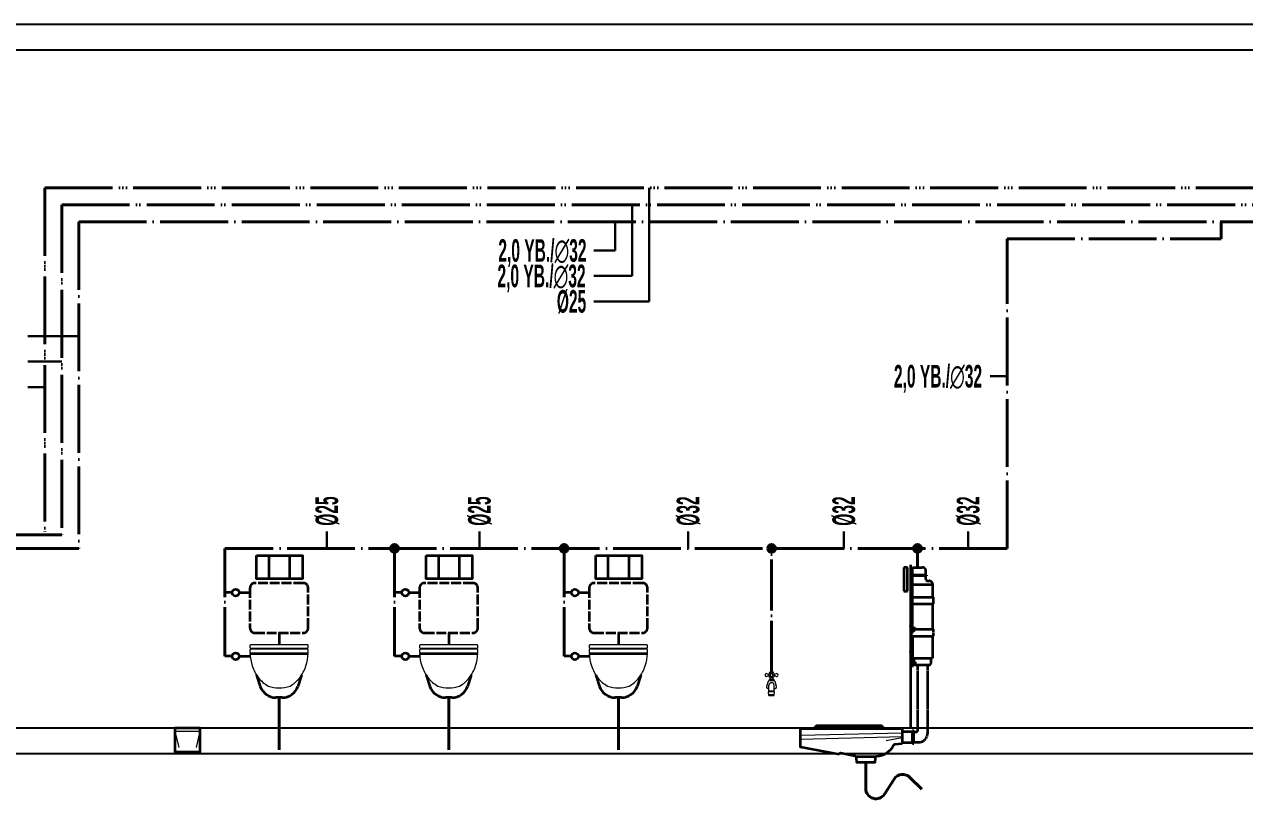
# Model space of a CAD drawing. Header units: centimetres. Extents: x 405464 to 563355, y 50011 to 66875.
# Drawn here: x 528067 to 529146, y 56603 to 57289 of the extents above; entities that cross this region are included whole.
import ezdxf
from ezdxf.enums import TextEntityAlignment as Align

# ---------------------------------------------------------------- set-up
doc = ezdxf.new("R2010")
doc.units = ezdxf.units.CM
for name, pattern in [('KESIK-3', [24, 20, -4]), ('SICAKSU1', [75, 60, -6, 0, -3, 0, -6]), ('SIRKUL-1', [78, 60, -6, 0, -3, 0, -3, 0, -6]), ('SOGUKSU1', [72, 60, -6, 0, -6])]:
    doc.linetypes.add(name, pattern=pattern)
for name, color, linetype, lineweight in [('0-KRCN-SHT-02CIHAZ', 132, 'Continuous', 25), ('0-KRCN-SHT-03CIHAZ', 120, 'Continuous', 30), ('0-KRCN-SHT-PİSSU-BORU', 220, 'PISSU_LINE50', 40), ('0-KRCN-SHT-SICAKSU', 50, 'SICAKSU1', 40), ('0-KRCN-SHT-SIRKULASYON', 145, 'SIRKUL-1', 40), ('0-KRCN-SHT-SOGUKSU', 141, 'SOGUKSU1', 40), ('0-KRCN-SHT-SÜZGEÇBANYO', 171, 'Continuous', 35), ('0-KRCN-SHT-TUVALETKLOZET', 171, 'Continuous', 35), ('0-KRCN-SHT-TUVALETNORMAL', 171, 'Continuous', 35), ('0-KRCN-SHT-YAZI-ÇAP-TEMSU', 81, 'Continuous', 30)]:
    doc.layers.add(name, color=color, linetype=linetype, lineweight=lineweight)
doc.styles.add('CAP', font='ARIALNB.TTF')
doc.styles.add('MUF', font='isocpeur.ttf')
doc.linetypes.add('PISSU_LINE50', pattern='A,50,-10,["C",MUF,S=10,R=0,X=1,Y=-5],0', length=60)

# ---------------------------------------------------------------- blocks, each defined once
blk = doc.blocks.new('0-MEK-SHT-ZKLN-ALATURKA TUVALET GIZLI')
at = {"layer": '0-KRCN-SHT-PİSSU-BORU', "ltscale": 0.5}
blk.add_lwpolyline([(-11, -20), (-11, -35.42, 0.748213), (0.05, -38.67), (5.74, -29.83, -0.478103), (15.02, -28.84), (21.95, -35.76)], format="xyb", dxfattribs=at)
at = {"layer": '0-KRCN-SHT-SOGUKSU', "ltscale": 0.5}
for p, q in [((-66.55, 33.5), (-66.55, 106.17)), ((19.45, 95), (19.45, 106.17))]:
    blk.add_line(p, q, dxfattribs=at)
at = {"layer": '0-KRCN-SHT-TUVALETKLOZET', "linetype": 'KESIK-3', "ltscale": 0.05}
for p, q in [((15.5, 0), (15.5, 96.59)), ((16.45, 95), (22.45, 95)), ((16.45, 60.42), (16.45, 95)), ((24.9, 90.5), (16.45, 90.5)), ((24.9, 90), (16.45, 90)), ((24.45, 90.5), (24.45, 93)), ((24.45, 88), (24.45, 90)), ((24.9, 90), (24.9, 90.5)), ((25.45, 87), (26.45, 87)), ((16.45, 85), (28.45, 85)), ((28.45, 77.5), (28.45, 85)), ((16.45, 77.5), (28.95, 77.5)), ((16.45, 73.5), (28.95, 73.5)), ((28.45, 58.5), (28.45, 73.5)), ((28.95, 73.5), (28.95, 77.5)), ((16.9, 59), (15.9, 59)), ((16.9, 58), (15.9, 58)), ((18.2, 59), (17.2, 59)), ((18.2, 58), (17.2, 58)), ((18.45, 58.5), (28.95, 58.5)), ((28.95, 54.5), (28.95, 58.5)), ((15.95, 54.5), (15.95, 56.79)), ((15.95, 54.5), (28.95, 54.5)), ((16.45, 54.5), (16.45, 41.5)), ((28.45, 41.5), (28.45, 54.5)), ((16.9, 39), (15.9, 39)), ((16.9, 38), (15.9, 38)), ((16.45, 41.5), (28.45, 41.5)), ((18.2, 39), (17.2, 39)), ((18.2, 38), (17.2, 38)), ((17.45, 39.3), (17.45, 41.5)), ((18.45, 37.5), (26.45, 37.5)), ((19.45, 37.5), (19.45, -1.5)), ((25.45, 37.5), (25.45, -3)), ((27.45, 38.5), (27.45, 41.5)), ((10.5, -1.75), (16.45, -1.75)), ((16.45, -8.75), (16.45, -1.25)), ((17.41, -8.75), (17.41, -1.25)), ((17.41, -2), (18.95, -2)), ((10.5, -8.25), (16.45, -8.25)), ((16.45, -8.75), (17.41, -8.75)), ((17.41, -8), (20.45, -8))]:
    blk.add_line(p, q, dxfattribs=at)
at = {"layer": '0-KRCN-SHT-TUVALETKLOZET', "ltscale": 0.05}
blk.add_line((16.45, -1.25), (17.41, -1.25), dxfattribs=at)
at = {"layer": '0-KRCN-SHT-TUVALETKLOZET', "linetype": 'KESIK-3', "ltscale": 0.05}
for points in [[(13.5, 81), (13.5, 95), (11.5, 95), (11.5, 81)], [(16.9, 59.7), (16.9, 57.3), (15.5, 57.3), (15.5, 57), (17.2, 57), (17.2, 60), (15.8, 60), (15.8, 63), (15.5, 63), (15.5, 59.7)], [(15.8, 59.8), (16.2, 59.8), (16.2, 60.8), (15.8, 60.8)], [(16.9, 57.7), (15.9, 57.7), (15.9, 59.3), (16.9, 59.3)], [(18.2, 57.7), (17.2, 57.7), (17.2, 59.3), (18.2, 59.3)], [(15.8, 44.8), (16.2, 44.8), (16.2, 45.8), (15.8, 45.8)], [(16.9, 39.7), (16.9, 37.3), (15.5, 37.3), (15.5, 37), (17.2, 37), (17.2, 40), (15.8, 40), (15.8, 43), (15.5, 43), (15.5, 39.7)], [(16.9, 37.7), (15.9, 37.7), (15.9, 39.3), (16.9, 39.3)], [(18.2, 37.7), (17.2, 37.7), (17.2, 39.3), (18.2, 39.3)]]:
    blk.add_lwpolyline(points, close=True, dxfattribs=at)
for points in [[(15.5, 63), (15.5, 67.3), (15.8, 67.3), (15.8, 63.3), (15.99, 63.3, -0.428923), (16.29, 62.99), (16.1, 60.3), (15.8, 60.3), (15.8, 63)], [(15.5, 43), (15.5, 47.3), (15.8, 47.3), (15.8, 43.3), (15.99, 43.3, -0.428923), (16.29, 42.99), (16.1, 40.3), (15.8, 40.3), (15.8, 43)]]:
    blk.add_lwpolyline(points, format="xyb", close=True, dxfattribs=at)
for points in [[(15.8, 60.6), (15.2, 60.6), (15.2, 60), (15.8, 60)], [(15.8, 45.6), (15.2, 45.6), (15.2, 45), (15.8, 45)]]:
    blk.add_lwpolyline(points, dxfattribs=at)
for centre, radius, start, end in [((22.45, 93), 2, 0, 90), ((25.45, 88), 1, 180, 270), ((26.45, 85), 2, 0, 90), ((18.45, 38.5), 1, 233.1301, 270), ((26.45, 38.5), 1, 270, 0), ((18.95, -1.5), 0.5, 270, 0), ((20.45, -3), 5, 270, 0)]:
    blk.add_arc(centre, radius, start, end, dxfattribs=at)
at = {"layer": '0-KRCN-SHT-TUVALETNORMAL', "color": 120, "lineweight": 20}
for p, q in [((-68.04, 31.5), (-68.04, 32.22)), ((-68.04, 31.5), (-68.04, 30.78)), ((-67.63, 29.01), (-67.87, 28.87)), ((-67.87, 28.87), (-67.87, 28.64)), ((-67.75, 32.83), (-67.6, 32.83)), ((-67.75, 30.18), (-67.39, 30.18)), ((-65.46, 29.01), (-67.63, 29.01)), ((-67.6, 33.13), (-67.43, 33.13)), ((-67.6, 32.83), (-66.38, 32.83)), ((-65.66, 33.13), (-67.43, 33.13)), ((-67.39, 30.18), (-67.39, 29.01)), ((-67.39, 30.18), (-65.71, 30.18)), ((-66.91, 33.47), (-66.91, 33.44)), ((-66.19, 33.44), (-66.91, 33.44)), ((-65.49, 32.83), (-66.38, 32.83)), ((-66.19, 33.47), (-66.19, 33.44)), ((-65.71, 30.18), (-65.71, 29.01)), ((-65.34, 30.18), (-65.71, 30.18)), ((-65.49, 33.13), (-65.66, 33.13)), ((-65.34, 32.83), (-65.49, 32.83)), ((-65.46, 29.01), (-65.22, 28.87)), ((-65.22, 28.87), (-65.22, 28.64)), ((-65.06, 31.5), (-65.06, 32.23)), ((-65.06, 31.5), (-65.06, 30.78)), ((-64.72, 21.66), (-68.38, 21.66)), ((-68.08, 19.51), (-68.38, 21.66)), ((-68.08, 21.66), (-68.08, 25.46)), ((-68.08, 22.3), (-65.01, 22.3)), ((-65.24, 28.64), (-67.86, 28.64)), ((-65.01, 21.66), (-65.01, 25.46)), ((-65.01, 19.51), (-64.72, 21.66)), ((-68.16, 20.05), (-64.94, 20.05)), ((-68.08, 19.51), (-65.01, 19.51)), ((-49.5, -4), (10.5, -2.5)), ((10.5, -5), (-49.5, -6.5)), ((10.5, -5.5), (1, -7.25))]:
    blk.add_line(p, q, dxfattribs=at)
at = {"layer": '0-KRCN-SHT-TUVALETNORMAL'}
blk.add_line((-16.83, -16.5), (-4.79, -16.5), dxfattribs=at)
at = {"layer": '0-KRCN-SHT-TUVALETNORMAL', "color": 120, "lineweight": 20}
for points in [[(-64.98, 28.03), (-68.11, 28.03, 0.32492), (-68.59, 27.68), (-69.56, 24.71, 0.32492), (-69.37, 24.15), (-68.08, 23.21, 0.32492)], [(-65.01, 23.21), (-63.72, 24.15, 0.32492), (-63.54, 24.71), (-64.51, 27.68, 0.32492), (-64.98, 28.03)]]:
    blk.add_lwpolyline(points, format="xyb", dxfattribs=at)
at = {"layer": '0-KRCN-SHT-TUVALETNORMAL'}
blk.add_lwpolyline([(10.5, -9), (6.06, -9.44, 0.254585), (5.27, -9.98, -0.264008), (-4.63, -16.48, 0.375015), (-5.56, -17.4), (-5.75, -20), (-16.25, -20), (-16.45, -17.22, 0.322367), (-17.2, -16.32), (-25.95, -14.63, 0.247409), (-26.27, -14.72, -0.271623), (-27.58, -15.06), (-49.5, -11), (-49.5, 0), (-41.92, 0), (10.5, 0)], format="xyb", close=True, dxfattribs=at)
blk.add_lwpolyline([(0, 0, -0.249958), (-0.75, 0.4), (-1.22, 1.1, 0.249958), (-1.97, 1.5), (-39.82, 1.5, 0.221736), (-40.51, 1.18), (-41.23, 0.32, -0.221736), (-41.92, 0)], format="xyb", dxfattribs=at)
at = {"layer": '0-KRCN-SHT-TUVALETNORMAL', "color": 120, "lineweight": 20}
for centre, radius, start, end in [((-69.56, 31.5), 0.843, 54.2766, 180), ((-69.56, 31.5), 0.843, 180, 305.7234), ((-68.58, 29.98), 0.963, 55.69744, 122.84754), ((-68.58, 33.02), 0.963, 239.96372, 304.30256), ((-65.74, 31.5), 2.41, 146.63299, 162.67258), ((-65.74, 31.5), 2.41, 197.4576, 213.36701), ((-67.6, 32.98), 0.15, 90, 270), ((-66.55, 32.23), 1.26, 106.60155, 134.41531), ((-66.55, 31.5), 0.843, 0, 180), ((-66.55, 31.5), 0.843, 180, 0), ((-66.55, 31.46), 2.05, 90, 100.16425), ((-66.55, 31.46), 2.05, 79.83575, 90), ((-66.55, 32.23), 1.26, 45.58469, 73.39845), ((-65.49, 32.98), 0.15, 270, 90), ((-67.36, 31.5), 2.41, 17.4576, 33.36701), ((-67.36, 31.5), 2.41, 326.63299, 342.5424), ((-64.51, 33.02), 0.963, 235.69744, 300.03628), ((-64.51, 29.99), 0.963, 59.96372, 124.30256), ((-63.54, 31.5), 0.843, 0, 125.7234), ((-63.54, 31.5), 0.843, 234.2766, 0), ((-67.42, 28.03), 0.781, 131.27178, 180.03958), ((-66.55, 25.46), 1.54, 0, 180), ((-67.86, 28.52), 0.12, 90, 131.27178), ((-65.24, 28.52), 0.12, 48.72822, 90), ((-65.67, 28.03), 0.781, 359.96042, 48.72822)]:
    blk.add_arc(centre, radius, start, end, dxfattribs=at)
blk = doc.blocks.new('0-MEK-SHT-ZKLN-KLOZET ASMA GİZLİ REZERVUAR')
at = {"layer": '0-KRCN-SHT-PİSSU-BORU', "ltscale": 0.5}
blk.add_line((0, 14.95), (0, -16.81), dxfattribs=at)
at = {"layer": '0-KRCN-SHT-SOGUKSU', "ltscale": 0.5}
blk.add_line((-33.1, 40.2), (-33.1, 106), dxfattribs=at)
at = {"layer": '0-KRCN-SHT-TUVALETKLOZET'}
for p, q in [((-6.12, 87.34), (-6.12, 101.57)), ((6.64, 87.34), (6.64, 101.57)), ((-28.62, 79.03), (-33.1, 79.03)), ((-24.4, 79.03), (-17.75, 79.03)), ((0, 54.43), (0, 47.18)), ((-28.62, 40.2), (-33.1, 40.2)), ((-24.4, 40.2), (-17.61, 40.2)), ((-17.75, 41.92), (17.75, 41.92)), ((-13.71, 28.67), (-11.45, 21.82)), ((13.71, 28.67), (11.45, 21.82))]:
    blk.add_line(p, q, dxfattribs=at)
at = {"layer": '0-KRCN-SHT-TUVALETKLOZET', "color": 171}
blk.add_line((1.95, 14.95), (-1.95, 14.95), dxfattribs=at)
at = {"layer": '0-KRCN-SHT-TUVALETKLOZET'}
blk.add_lwpolyline([(-13.77, 101.57), (14.29, 101.57), (14.29, 87.34), (-13.77, 87.34)], close=True, dxfattribs=at)
at = {"layer": '0-KRCN-SHT-TUVALETKLOZET', "linetype": 'KESIK-3', "ltscale": 0.3}
blk.add_lwpolyline([(-17.75, 81.87), (-17.75, 57.43, 0.414214), (-14.75, 54.43), (14.75, 54.43, 0.414214), (17.75, 57.43), (17.75, 81.87, 0.414214), (14.75, 84.87), (-14.75, 84.87, 0.414214)], format="xyb", close=True, dxfattribs=at)
at = {"layer": '0-KRCN-SHT-TUVALETKLOZET', "color": 120, "lineweight": 20}
for points in [[(-17.75, 46.68), (-17.75, 45.55, 0.414214), (-17.25, 45.05), (17.25, 45.05, 0.414214), (17.75, 45.55), (17.75, 46.68, 0.414214), (17.25, 47.18), (-17.25, 47.18, 0.414214)], [(-17.75, 44.03), (-17.75, 42.89, 0.414214), (-17.25, 42.39), (17.25, 42.39, 0.414214), (17.75, 42.89), (17.75, 44.03, 0.414214), (17.25, 44.53), (-17.25, 44.53, 0.414214)]]:
    blk.add_lwpolyline(points, format="xyb", close=True, dxfattribs=at)
for points in [[(-17.75, 41.92, 0.066087), (-16.37, 34.27, 0.087392), (-12.57, 27.07, 0.103887), (-6.67, 22.06, 0.123332)], [(6.67, 22.06, 0.103887), (12.57, 27.07, 0.087392), (16.37, 34.27, 0.066087), (17.75, 41.92, 0.077811)]]:
    blk.add_lwpolyline(points, format="xyb", dxfattribs=at)
at = {"layer": '0-KRCN-SHT-TUVALETKLOZET'}
for centre in [(-26.51, 79.03), (-26.51, 40.2)]:
    blk.add_circle(centre, 2.11, dxfattribs=at)
for centre, start, end in [((-1.95, 24.95), 198.23098, 270), ((1.95, 24.95), 270, 341.76902)]:
    blk.add_arc(centre, 10, start, end, dxfattribs=at)
at = {"layer": '0-KRCN-SHT-TUVALETKLOZET', "color": 120, "lineweight": 20}
blk.add_arc((0, 41.06), 20.14, 250.66612, 289.33388, dxfattribs=at)
blk = doc.blocks.new('DONUT')
at = {"layer": '0-KRCN-SHT-03CIHAZ'}
blk.add_hatch(color=256, dxfattribs=at).paths.add_polyline_path([(2.5, 0, 1), (-2.5, 0, 1)])
blk.add_circle((0, 0), 2.5, dxfattribs=at)
blk = doc.blocks.new('0-MEK-SHT-ZKLN-SÜZGEÇ BANYO')
at = {"layer": '0-KRCN-SHT-SÜZGEÇBANYO', "color": 120, "lineweight": 20}
for p, q in [((-7.47, -1.69), (7.48, -1.69)), ((-7.45, -1.72), (-5.15, -11.37)), ((5.31, -11.37), (7.48, -1.7))]:
    blk.add_line(p, q, dxfattribs=at)
at = {"layer": '0-KRCN-SHT-SÜZGEÇBANYO'}
blk.add_lwpolyline([(-7.5, 0), (-7.5, -14), (7.5, -14), (7.5, 0)], close=True, dxfattribs=at)

msp = doc.modelspace()

# ---------------------------------------------------------------- linework, layer by layer
at = {"layer": '0-KRCN-SHT-02CIHAZ', "color": 8}
for p, q in [((544442.4, 57288.8), (519319.8, 57288.8)), ((519319.8, 57266.3), (544442.4, 57266.3)), ((544442.4, 56666.3), (519319.8, 56666.3)), ((519319.8, 56643.8), (544442.4, 56643.8))]:
    msp.add_line(p, q, dxfattribs=at)
at = {"layer": '0-KRCN-SHT-SICAKSU'}
for p, q in [((528100, 57129.1), (528100, 56837.3)), ((528100, 57129.1), (544442.4, 57129.1)), ((528100, 56837.3), (527380, 56837.3))]:
    msp.add_line(p, q, dxfattribs=at)
at = {"layer": '0-KRCN-SHT-SIRKULASYON'}
for q in [(528085, 56837.3), (544442.4, 57144.1)]:
    msp.add_line((528085, 57144.1), q, dxfattribs=at)
at = {"layer": '0-KRCN-SHT-SOGUKSU'}
for p, q in [((528115, 57114.1), (528115, 56825.3)), ((528115, 57114.1), (544442.4, 57114.1)), ((529125.3, 57099.1), (529125.3, 57114.1)), ((528936, 56825.3), (528936, 57099.1)), ((528936, 57099.1), (529125.3, 57099.1)), ((528115, 56825.3), (527417.2, 56825.3)), ((528936, 56825.3), (528244.2, 56825.3))]:
    msp.add_line(p, q, dxfattribs=at)
at = {"layer": '0-KRCN-SHT-YAZI-ÇAP-TEMSU', "linetype": 'Continuous'}
for p, q in [((528619.5, 57144.1), (528619.5, 57043.8)), ((528604.5, 57129.1), (528604.5, 57066.3)), ((528589.5, 57114.1), (528589.5, 57088.8)), ((528589.5, 57088.8), (528570.4, 57088.8)), ((528604.5, 57066.3), (528570.4, 57066.3)), ((528619.5, 57043.8), (528570.4, 57043.8)), ((528115, 57013), (528070, 57013)), ((528100, 56990.5), (528070, 56990.5)), ((528936, 56977.6), (528921, 56977.6)), ((528085, 56968), (528070, 56968)), ((528334.4, 56825.3), (528334.4, 56840.3)), ((528469.3, 56825.3), (528469.3, 56840.3)), ((528653.8, 56825.3), (528653.8, 56840.3)), ((528791.5, 56825.3), (528791.5, 56840.3)), ((528901.5, 56825.3), (528901.5, 56840.3))]:
    msp.add_line(p, q, dxfattribs=at)

# ---------------------------------------------------------------- block references
at = {"layer": '0-KRCN-SHT-03CIHAZ', "xscale": -1.5, "yscale": 1.5, "zscale": 1.5}
for p in [(528394.2, 56825.3), (528544.2, 56825.3), (528727.7, 56825.3), (528856.7, 56825.3)]:
    msp.add_blockref('DONUT', p, dxfattribs=at)
at = {"layer": '0-KRCN-SHT-SÜZGEÇBANYO', "xscale": 1.5, "yscale": 1.5, "zscale": 1.5}
msp.add_blockref('0-MEK-SHT-ZKLN-SÜZGEÇ BANYO', (528211.2, 56666.3), dxfattribs=at)
at = {"layer": '0-KRCN-SHT-TUVALETKLOZET', "xscale": 1.45, "yscale": 1.45, "zscale": 1.45}
for p in [(528292.2, 56671.6), (528442.2, 56671.6), (528592.2, 56671.6)]:
    msp.add_blockref('0-MEK-SHT-ZKLN-KLOZET ASMA GİZLİ REZERVUAR', p, dxfattribs=at)
at = {"layer": '0-KRCN-SHT-TUVALETNORMAL', "xscale": 1.5, "yscale": 1.5, "zscale": 1.5, "rotation": 359.9999999996743}
msp.add_blockref('0-MEK-SHT-ZKLN-ALATURKA TUVALET GIZLI', (528827.5, 56666), dxfattribs=at)

# ---------------------------------------------------------------- texts
at = {"layer": '0-KRCN-SHT-YAZI-ÇAP-TEMSU', "linetype": 'Continuous', "style": 'CAP', "width": 0.6}
for s, p in [('2,0 YB./∅32', (528486.1, 57088.8)), ('2,0 YB./∅32', (528485.3, 57066.3)), ('Ø25', (528537.8, 57043.8)), ('2,0 YB./∅32', (528835.9, 56977.6))]:
    msp.add_text(s, height=20, dxfattribs=at).set_placement(p, align=Align.MIDDLE_LEFT)
for s, p in [('%%C25', (528334.4, 56858.3)), ('%%C25', (528469.3, 56858.3)), ('%%C32', (528653.8, 56858.3)), ('%%C32', (528791.5, 56858.3)), ('%%C32', (528901.5, 56858.3))]:
    msp.add_text(s, height=20, rotation=90, dxfattribs=at).set_placement(p, align=Align.MIDDLE_CENTER)

doc.saveas('drawing.dxf')
